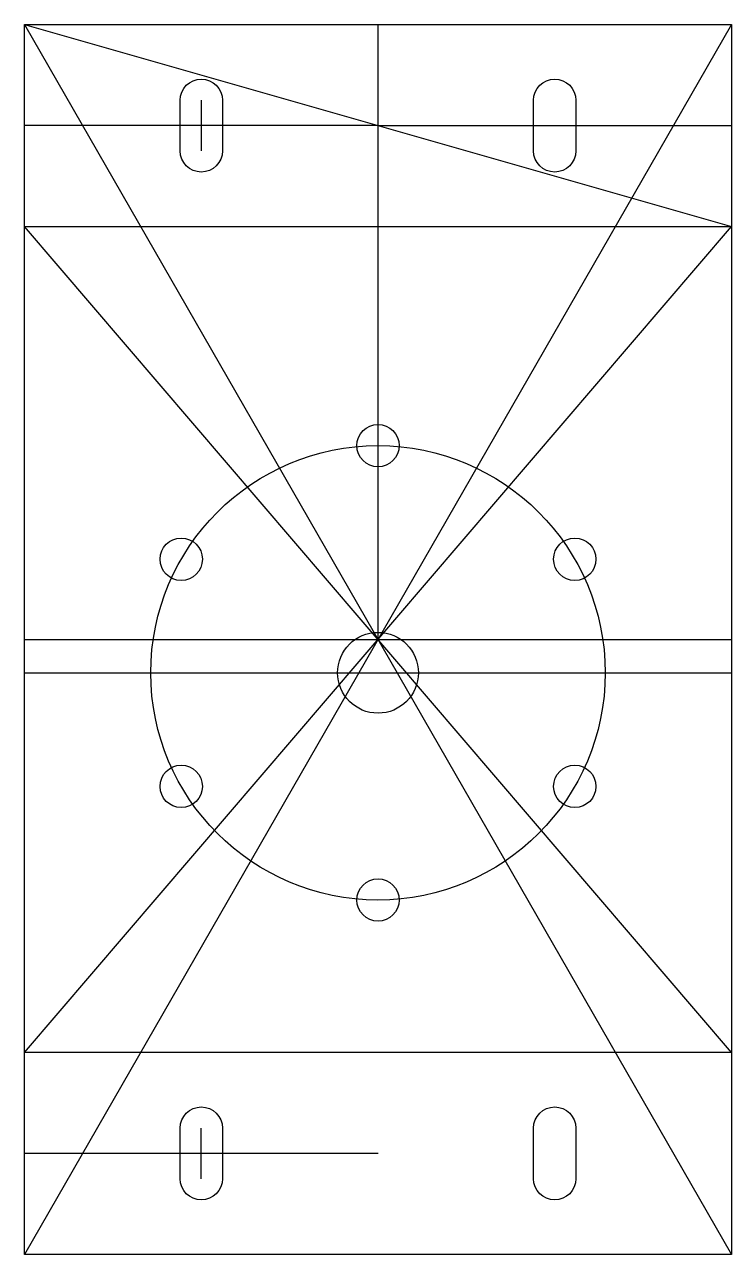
# Model space of a CAD drawing. Header units: millimetres. Extents: x -35 to 35, y -61 to 61.
import ezdxf

# ---------------------------------------------------------------- set-up
doc = ezdxf.new("R2010")
doc.units = ezdxf.units.MM
doc.layers.get('0').update_dxf_attribs({"linetype": 'CONTINUOUS'})

msp = doc.modelspace()

# ---------------------------------------------------------------- linework, layer by layer
for p, q in [((-35, 60.9), (35, 60.9)), ((-35, -60.9), (-35, 60.9)), ((-35, 60.9), (35, -60.9)), ((35, 60.9), (-35, -60.9)), ((-35, 60.9), (35, 40.9)), ((0, 2.24), (0, 60.9)), ((35, 60.9), (35, -60.9)), ((-17.5, 53.4), (-17.5, 48.4)), ((0, 50.9), (-35, 50.9)), ((0, 50.9), (35, 50.9)), ((-35, -40.9), (-35, 40.9)), ((-35, 40.9), (35, 40.9)), ((35, -40.9), (-35, 40.9)), ((-35, -40.9), (35, 40.9)), ((35, 40.9), (35, -40.9)), ((0, 0), (0, 2.24)), ((-35, 0), (35, 0)), ((-35, -3.3), (35, -3.3)), ((35, -40.9), (-35, -40.9)), ((-17.5, -53.4), (-17.5, -48.4)), ((0, -50.9), (-35, -50.9)), ((35, -60.9), (-35, -60.9))]:
    msp.add_line(p, q)
for points in [[(-19.6, 48.4), (-19.6, 53.4, -1), (-15.4, 53.4), (-15.4, 48.4, -1)], [(15.4, 53.4, -1), (19.6, 53.4), (19.6, 48.4, -1), (15.4, 48.4)], [(-19.6, -48.4, -1), (-15.4, -48.4), (-15.4, -53.4, -1), (-19.6, -53.4)], [(19.6, -53.4, -1), (15.4, -53.4), (15.4, -48.4, -1), (19.6, -48.4)]]:
    msp.add_lwpolyline(points, format="xyb", close=True)
for centre, radius in [((0, 19.2), 2.1), ((0, -3.3), 22.5), ((-19.49, 7.95), 2.1), ((19.49, 7.95), 2.1), ((0, -3.3), 4), ((-19.49, -14.55), 2.1), ((19.49, -14.55), 2.1), ((0, -25.8), 2.1)]:
    msp.add_circle(centre, radius)

doc.saveas('drawing.dxf')
